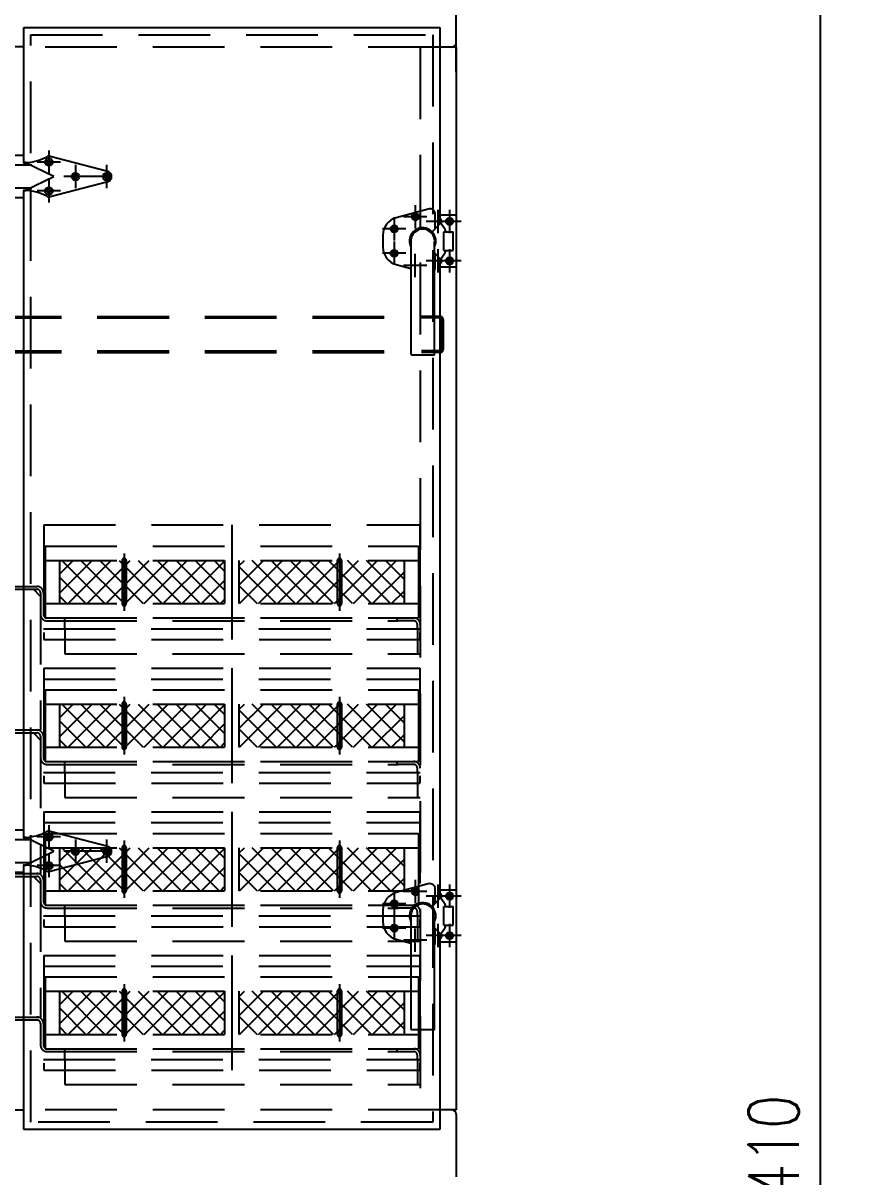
# Model space of a CAD drawing. Header units: inches. Extents: x -500 to 11380, y -200 to 8200.
# Drawn here: x 2817 to 3967, y 4965 to 6572 of the extents above; entities that cross this region are included whole.
import ezdxf

# ---------------------------------------------------------------- set-up
doc = ezdxf.new("R2010")
doc.units = ezdxf.units.IN
doc.header["$LTSCALE"] = 200
doc.linetypes.add('CENTER', pattern=[2, 1.25, -0.25, 0.25, -0.25])
doc.linetypes.add('DASHED', pattern=[0.75, 0.5, -0.25])
for name, color, linetype in [('1轮廓实线层', 7, 'Continuous'), ('3中心线层', 1, 'CENTER'), ('4虚线层', 6, 'DASHED'), ('7标注层', 4, 'Continuous')]:
    doc.layers.add(name, color=color, linetype=linetype)
doc.styles.add('TH_GBDIM', font='romans.shx', dxfattribs={"width": 0.8, "bigfont": 'gbcbig.shx'})
doc.dimstyles.new('TH_GBDIM', dxfattribs={"dimscale": 20, "dimtxt": 3.5, "dimasz": 2.5, "dimexe": 2, "dimexo": 0, "dimgap": 1.5, "dimtad": 1, "dimdec": 1, "dimdsep": 46, "dimtxsty": 'TH_GBDIM', "dimcen": 2.5, "dimclrd": 130, "dimclre": 130, "dimclrt": 3, "dimadec": 0, "dimazin": 2, "dimtfac": 0.714286, "dimtdec": 1, "dimtmove": 0, "dimatfit": 3, "dimfxl": 0, "dimtzin": 0, "dimlwd": -1, "dimlwe": -1, "dimarcsym": 0})

# ---------------------------------------------------------------- blocks, each defined once
blk = doc.blocks.new('*D4')
at = {"layer": '7标注层', "color": 130, "transparency": 16777216}
for p, q in [((920, 6504.3), (920, 7399.3)), ((3420, 6504.3), (3420, 7399.3)), ((3370, 7359.3), (970, 7359.3))]:
    blk.add_line(p, q, dxfattribs=at)
for points in [[(970, 7367.7), (970, 7351), (920, 7359.3)], [(3370, 7367.7), (3370, 7351), (3420, 7359.3)]]:
    blk.add_solid(points, dxfattribs=at)
at = {"layer": 'Defpoints', "color": 0, "transparency": 16777216}
for p in [(920, 7359.3), (920, 6504.3), (3420, 6504.3)]:
    blk.add_point(p, dxfattribs=at)
at = {"layer": '7标注层', "color": 3, "transparency": 16777216, "insert": (2170, 7424.3), "char_height": 70, "attachment_point": 5, "style": 'TH_GBDIM'}
blk.add_mtext('2500', dxfattribs=at)
blk = doc.blocks.new('*D5')
at = {"layer": '7标注层', "color": 130, "transparency": 16777216}
for p, q in [((2560, 7188.3), (3967.3, 7188.3)), ((3927.3, 7138.3), (3927.3, 2828.3)), ((3430, 2778.3), (3967.3, 2778.3))]:
    blk.add_line(p, q, dxfattribs=at)
for points in [[(3919, 7138.3), (3935.7, 7138.3), (3927.3, 7188.3)], [(3919, 2828.3), (3935.7, 2828.3), (3927.3, 2778.3)]]:
    blk.add_solid(points, dxfattribs=at)
at = {"layer": 'Defpoints', "color": 0, "transparency": 16777216}
for p in [(2560, 7188.3), (3430, 2778.3), (3927.3, 2778.3)]:
    blk.add_point(p, dxfattribs=at)
at = {"layer": '7标注层', "color": 3, "transparency": 16777216, "insert": (3862.3, 4983.3), "char_height": 70, "attachment_point": 5, "rotation": 90, "style": 'TH_GBDIM'}
blk.add_mtext('4410', dxfattribs=at)

msp = doc.modelspace()

# ---------------------------------------------------------------- hatches: boundary and pattern name
at = {"layer": '4虚线层'}
h = msp.add_hatch(dxfattribs=at)
h.set_pattern_fill('多孔材料', color=256, scale=15)
h.set_pattern_definition([(45, (2706.204, 5351.455), (-13.25825, 13.25825), []), (135, (2706.204, 5351.455), (-13.25825, -13.25825), [])])
h.paths.add_polyline_path([(2867.47, 5823.32), (2867.47, 5763.32), (3097.47, 5763.32), (3097.47, 5823.32)])
h.paths.add_polyline_path([(3117.47, 5823.32), (3117.47, 5763.32), (3347.47, 5763.32), (3347.47, 5823.32)])
h = msp.add_hatch(dxfattribs=at)
h.set_pattern_fill('多孔材料', color=256, scale=15)
h.set_pattern_definition([(45, (2706.204, 5151.455), (-13.25825, 13.25825), []), (135, (2706.204, 5151.455), (-13.25825, -13.25825), [])])
h.paths.add_polyline_path([(2867.47, 5623.32), (2867.47, 5563.32), (3097.47, 5563.32), (3097.47, 5623.32)])
h.paths.add_polyline_path([(3117.47, 5623.32), (3117.47, 5563.32), (3347.47, 5563.32), (3347.47, 5623.32)])
h = msp.add_hatch(dxfattribs=at)
h.set_pattern_fill('多孔材料', color=256, scale=15)
h.set_pattern_definition([(45, (2706.204, 4951.455), (-13.25825, 13.25825), []), (135, (2706.204, 4951.455), (-13.25825, -13.25825), [])])
h.paths.add_polyline_path([(2867.47, 5423.32), (2867.47, 5363.32), (3097.47, 5363.32), (3097.47, 5423.32)])
h.paths.add_polyline_path([(3117.47, 5423.32), (3117.47, 5363.32), (3347.47, 5363.32), (3347.47, 5423.32)])
h = msp.add_hatch(dxfattribs=at)
h.set_pattern_fill('多孔材料', color=256, scale=15)
h.set_pattern_definition([(45, (2706.204, 4751.455), (-13.25825, 13.25825), []), (135, (2706.204, 4751.455), (-13.25825, -13.25825), [])])
h.paths.add_polyline_path([(2867.47, 5223.32), (2867.47, 5163.32), (3097.47, 5163.32), (3097.47, 5223.32)])
h.paths.add_polyline_path([(3117.47, 5223.32), (3117.47, 5163.32), (3347.47, 5163.32), (3347.47, 5223.32)])

# ---------------------------------------------------------------- linework, layer by layer
at = {"layer": '1轮廓实线层', "color": 0}
for p, q in [((3419.97, 6544.72), (3419.97, 6738.32)), ((2817.47, 6565.82), (3397.47, 6565.82)), ((2817.47, 6377.57), (2817.47, 6565.82)), ((3397.47, 6565.82), (3397.47, 6292.26)), ((2817.47, 6538.98), (2772.47, 6538.98)), ((3413.57, 6538.32), (3397.47, 6538.32)), ((3419.97, 6538.32), (3413.57, 6538.32)), ((3419.97, 6538.32), (3419.97, 5058.32)), ((2817.47, 6387.57), (2802.18, 6387.57)), ((2934.79, 6365.09), (2854.55, 6386.06)), ((2859.64, 6358.32), (2820.86, 6376.99)), ((2820.86, 6339.64), (2859.64, 6358.32)), ((2854.55, 6330.58), (2934.79, 6351.54)), ((2817.47, 5437.57), (2817.47, 6339.07)), ((2802.18, 6329.07), (2817.47, 6329.07)), ((3380.91, 6313.04), (3336.42, 6300.86)), ((3391.02, 6285.82), (3391.02, 6305.33)), ((3397.47, 6304.82), (3419.97, 6304.82)), ((3419.97, 6304.82), (3419.97, 6231.82)), ((3397.55, 6292.35), (3386.41, 6281.21)), ((3318.02, 6276.74), (3318.02, 6259.89)), ((3402.97, 6281.32), (3415.97, 6281.32)), ((3402.97, 6255.32), (3402.97, 6281.32)), ((3415.97, 6255.32), (3415.97, 6281.32)), ((3357.01, 6266.19), (3357.02, 6266.06)), ((3357.02, 6266.06), (3357.02, 6110.94)), ((3390.02, 6110.94), (3390.02, 6266.06)), ((3402.97, 6255.32), (3415.97, 6255.32)), ((3390.02, 6251.82), (3397.55, 6244.28)), ((3391.02, 6231.3), (3391.02, 6250.82)), ((3397.47, 6244.37), (3397.47, 5352.26)), ((3413.57, 6241.71), (3413.57, 6239.92)), ((3336.42, 6235.78), (3357.02, 6230.13)), ((3419.97, 6231.82), (3397.47, 6231.82)), ((3358.02, 6109.94), (3389.02, 6109.94)), ((2817.47, 5447.57), (2802.18, 5447.57)), ((2859.64, 5418.32), (2820.86, 5436.99)), ((2934.79, 5425.09), (2854.55, 5446.06)), ((2820.86, 5399.64), (2859.64, 5418.32)), ((2854.55, 5390.58), (2934.79, 5411.54)), ((2802.18, 5389.07), (2817.47, 5389.07)), ((2817.47, 5030.82), (2817.47, 5399.07)), ((3380.91, 5373.04), (3336.42, 5360.86)), ((3391.02, 5345.82), (3391.02, 5365.33)), ((3397.47, 5364.82), (3419.97, 5364.82)), ((3419.97, 5364.82), (3419.97, 5291.82)), ((3318.02, 5336.74), (3318.02, 5319.89)), ((3397.55, 5352.35), (3386.41, 5341.21)), ((3402.97, 5341.32), (3415.97, 5341.32)), ((3402.97, 5315.32), (3402.97, 5341.32)), ((3415.97, 5315.32), (3415.97, 5341.32)), ((3357.01, 5326.19), (3357.02, 5326.06)), ((3357.02, 5326.06), (3357.02, 5170.94)), ((3390.02, 5170.94), (3390.02, 5326.06)), ((3390.02, 5311.82), (3397.55, 5304.28)), ((3391.02, 5291.3), (3391.02, 5310.82)), ((3397.47, 5304.37), (3397.47, 5030.82)), ((3402.97, 5315.32), (3415.97, 5315.32)), ((3336.42, 5295.78), (3357.02, 5290.13)), ((3419.97, 5291.82), (3397.47, 5291.82)), ((3413.57, 5301.71), (3413.57, 5299.92)), ((3358.02, 5169.94), (3389.02, 5169.94)), ((2772.47, 5058.32), (2817.47, 5058.32)), ((3413.57, 5058.32), (3397.47, 5058.32)), ((3419.97, 5058.32), (3413.57, 5058.32)), ((3419.97, 5051.92), (3419.97, 4964.72)), ((3397.47, 5030.82), (2817.47, 5030.82))]:
    msp.add_line(p, q, dxfattribs=at)
for centre, radius in [((2852.52, 6378.32), 5.3), ((2852.52, 6378.32), 2.75), ((2889.52, 6358.32), 5.3), ((2889.52, 6358.32), 2.75), ((2933.02, 6358.32), 5.3), ((2933.02, 6358.32), 2.75), ((2852.52, 6338.32), 5.3), ((2852.52, 6338.32), 2.75), ((3363.27, 6302.32), 2.75), ((3410.97, 6295.82), 5), ((3333.83, 6285.32), 5), ((3333.83, 6285.32), 2.75), ((3410.97, 6295.82), 2.75), ((3333.83, 6251.32), 5), ((3333.83, 6251.32), 2.75), ((3410.97, 6240.82), 5), ((3410.97, 6240.82), 2.75), ((2852.52, 5438.32), 5.3), ((2852.52, 5438.32), 2.75), ((2889.52, 5418.32), 5.3), ((2889.52, 5418.32), 2.75), ((2933.02, 5418.32), 5.3), ((2933.02, 5418.32), 2.75), ((2852.52, 5398.32), 5.3), ((2852.52, 5398.32), 2.75), ((3363.27, 5362.32), 2.75), ((3410.97, 5355.82), 5), ((3410.97, 5355.82), 2.75), ((3333.83, 5345.32), 5), ((3333.83, 5345.32), 2.75), ((3333.83, 5311.32), 5), ((3333.83, 5311.32), 2.75), ((3410.97, 5300.82), 5), ((3410.97, 5300.82), 2.75)]:
    msp.add_circle(centre, radius, dxfattribs=at)
for centre, radius, start, end in [((3413.57, 6544.72), 6.4, 270, 0), ((2816.63, 6447.57), 70, 273.42823, 297.39936), ((2852.52, 6378.32), 8, 75.35676, 117.39936), ((2816.63, 6447.57), 70, 270, 271.00598), ((2817.87, 6376.88), 0.7, 64.28465, 91.00598), ((2933.02, 6358.32), 7, 284.64324, 75.35676), ((2816.63, 6269.07), 70, 88.99402, 90), ((2817.87, 6339.75), 0.7, 268.99402, 295.71535), ((2816.63, 6269.07), 70, 62.60064, 86.57177), ((2852.52, 6338.32), 8, 242.60064, 284.64324), ((3343.02, 6276.74), 25, 105.32151, 180), ((3363.27, 6302.32), 5, 125.66757, 84.97545), ((3383.02, 6305.33), 8, 0, 105.32151), ((3373.52, 6268.32), 18.48, 45, 206.78207), ((3373.52, 6268.32), 16.64, 352.66867, 187.33133), ((3394.97, 6295.82), 5, 318.81546, 60), ((3394.97, 6295.82), 2.75, 335.38002, 24.61998), ((3398.26, 6291.64), 1, 43.31459, 135), ((3373.52, 6268.32), 35, 21.80375, 43.31459), ((3373.52, 6268.32), 18.22, 334.89813, 41.85391), ((3343.02, 6259.89), 25, 180, 254.67849), ((3373.52, 6268.32), 35, 316.68541, 338.19625), ((3394.97, 6240.82), 5, 300, 41.18476), ((3394.97, 6240.82), 2.75, 335.38002, 24.61998), ((3398.26, 6244.99), 1, 225, 316.68541), ((3383.02, 6231.3), 8, 331.04498, 0), ((3358.02, 6110.94), 1, 180, 270), ((3389.02, 6110.94), 1, 270, 0), ((2816.63, 5507.57), 70, 270, 271.00598), ((2817.87, 5436.88), 0.7, 64.28465, 91.00598), ((2816.63, 5507.57), 70, 273.42823, 297.39936), ((2852.52, 5438.32), 8, 75.35676, 117.39936), ((2933.02, 5418.32), 7, 284.64324, 75.35676), ((2816.63, 5329.07), 70, 88.99402, 90), ((2817.87, 5399.75), 0.7, 268.99402, 295.71535), ((2816.63, 5329.07), 70, 62.60064, 86.57177), ((2852.52, 5398.32), 8, 242.60064, 284.64324), ((3383.02, 5365.33), 8, 0, 105.32151), ((3343.02, 5336.74), 25, 105.32151, 180), ((3363.27, 5362.32), 5, 125.66757, 84.97545), ((3394.97, 5355.82), 5, 318.81546, 60), ((3394.97, 5355.82), 2.75, 335.38002, 24.61998), ((3398.26, 5351.64), 1, 43.31459, 135), ((3373.52, 5328.32), 18.48, 45, 206.78207), ((3373.52, 5328.32), 16.64, 352.66867, 187.33133), ((3373.52, 5328.32), 18.22, 334.89813, 41.85391), ((3373.52, 5328.32), 35, 21.80375, 43.31459), ((3343.02, 5319.89), 25, 180, 254.67849), ((3398.26, 5304.99), 1, 225, 316.68541), ((3373.52, 5328.32), 35, 316.68541, 338.19625), ((3383.02, 5291.3), 8, 331.04498, 0), ((3394.97, 5300.82), 5, 300, 41.18476), ((3394.97, 5300.82), 2.75, 335.38002, 24.61998), ((3358.02, 5170.94), 1, 180, 270), ((3389.02, 5170.94), 1, 270, 0), ((3413.57, 5051.92), 6.4, 0, 90)]:
    msp.add_arc(centre, radius, start, end, dxfattribs=at)
for points, knots in [([(2820.81, 6377.69), (2820.73, 6377.69), (2820.1, 6377.65), (2819.19, 6377.61), (2818.34, 6377.59), (2818.01, 6377.58), (2817.88, 6377.58), (2817.86, 6377.58), (2817.86, 6377.58)], [0, 0, 0, 0, 0.0752982, 0.5341456, 0.7820274, 0.8639562, 0.9467728, 1, 1, 1, 1]), ([(2818.17, 6377.51), (2818.17, 6377.51), (2818.18, 6377.51), (2818.2, 6377.5), (2818.25, 6377.49), (2818.34, 6377.47), (2818.65, 6377.41), (2819.49, 6377.24), (2820.3, 6377.09), (2820.86, 6376.99)], [0, 0, 0, 0, 0.0107134, 0.0329815, 0.0590328, 0.094282, 0.1663052, 0.4171056, 1, 1, 1, 1]), ([(2817.86, 6339.05), (2817.87, 6339.05), (2817.88, 6339.05), (2818.06, 6339.05), (2818.48, 6339.04), (2819.42, 6339.01), (2820.27, 6338.97), (2820.81, 6338.94)], [0, 0, 0, 0, 0.06543, 0.1466599, 0.2774104, 0.5335208, 1, 1, 1, 1]), ([(2818.17, 6339.12), (2818.18, 6339.12), (2818.18, 6339.13), (2818.23, 6339.14), (2818.38, 6339.17), (2818.78, 6339.25), (2819.46, 6339.38), (2820.2, 6339.52), (2820.7, 6339.61), (2820.86, 6339.64)], [0, 0, 0, 0, 0.0242627, 0.0411337, 0.1028002, 0.222934, 0.4887932, 0.8339287, 1, 1, 1, 1]), ([(3360.36, 6306.38), (3360.39, 6306.4), (3360.83, 6306.7), (3361.85, 6307.12), (3362.98, 6307.34), (3363.63, 6307.3), (3363.71, 6307.3)], [0, 0, 0, 0, 0.0358734, 0.4496697, 0.9270616, 1, 1, 1, 1]), ([(3386.41, 6281.21), (3386.42, 6281.2), (3386.43, 6281.18), (3386.56, 6281.06), (3386.74, 6280.88), (3386.93, 6280.67), (3387.05, 6280.53), (3387.09, 6280.47)], [0, 0, 0, 0, 0.2143496, 0.4287079, 0.6432114, 0.8577279, 1, 1, 1, 1]), ([(3390.02, 6266.06), (3390.02, 6266.08), (3390.02, 6266.12), (3390.03, 6266.16), (3390.03, 6266.19)], [0, 0, 0, 0, 0.3541795, 1, 1, 1, 1]), ([(2820.81, 5437.69), (2820.73, 5437.69), (2820.1, 5437.65), (2819.19, 5437.61), (2818.34, 5437.59), (2818.01, 5437.58), (2817.88, 5437.58), (2817.86, 5437.58), (2817.86, 5437.58)], [0, 0, 0, 0, 0.0752982, 0.5341456, 0.7820274, 0.8639562, 0.9467728, 1, 1, 1, 1]), ([(2818.17, 5437.51), (2818.17, 5437.51), (2818.18, 5437.51), (2818.2, 5437.5), (2818.25, 5437.49), (2818.34, 5437.47), (2818.65, 5437.41), (2819.49, 5437.24), (2820.3, 5437.09), (2820.86, 5436.99)], [0, 0, 0, 0, 0.0107134, 0.0329815, 0.0590328, 0.094282, 0.1663052, 0.4171056, 1, 1, 1, 1]), ([(2817.86, 5399.05), (2817.87, 5399.05), (2817.88, 5399.05), (2818.06, 5399.05), (2818.48, 5399.04), (2819.42, 5399.01), (2820.27, 5398.97), (2820.81, 5398.94)], [0, 0, 0, 0, 0.06543, 0.1466599, 0.2774104, 0.5335208, 1, 1, 1, 1]), ([(2818.17, 5399.12), (2818.18, 5399.12), (2818.18, 5399.13), (2818.23, 5399.14), (2818.38, 5399.17), (2818.78, 5399.25), (2819.46, 5399.38), (2820.2, 5399.52), (2820.7, 5399.61), (2820.86, 5399.64)], [0, 0, 0, 0, 0.0242627, 0.0411337, 0.1028002, 0.222934, 0.4887932, 0.8339287, 1, 1, 1, 1]), ([(3360.36, 5366.38), (3360.39, 5366.4), (3360.83, 5366.7), (3361.85, 5367.12), (3362.98, 5367.34), (3363.63, 5367.3), (3363.71, 5367.3)], [0, 0, 0, 0, 0.0358734, 0.4496697, 0.9270616, 1, 1, 1, 1]), ([(3386.41, 5341.21), (3386.42, 5341.2), (3386.43, 5341.18), (3386.56, 5341.06), (3386.74, 5340.88), (3386.93, 5340.67), (3387.05, 5340.53), (3387.09, 5340.47)], [0, 0, 0, 0, 0.2143496, 0.4287079, 0.6432114, 0.8577279, 1, 1, 1, 1]), ([(3390.02, 5326.06), (3390.02, 5326.08), (3390.02, 5326.12), (3390.03, 5326.16), (3390.03, 5326.19)], [0, 0, 0, 0, 0.3541795, 1, 1, 1, 1])]:
    msp.add_open_spline(points, degree=3, knots=knots, dxfattribs=at)
at = {"layer": '3中心线层'}
for p, q in [((2852.52, 6394.57), (2852.52, 6362.07)), ((2828.72, 6374.32), (2796.22, 6374.32)), ((2868.77, 6378.32), (2836.27, 6378.32)), ((2889.52, 6374.57), (2889.52, 6342.07)), ((2933.02, 6374.57), (2933.02, 6342.07)), ((2852.52, 6354.57), (2852.52, 6322.07)), ((2905.77, 6358.32), (2873.27, 6358.32)), ((2933.27, 6358.32), (2900.77, 6358.32)), ((2828.72, 6342.32), (2796.22, 6342.32)), ((2868.77, 6338.32), (2836.27, 6338.32)), ((3363.02, 6318.57), (3363.02, 6286.07)), ((3333.58, 6301.57), (3333.58, 6269.07)), ((3379.27, 6302.32), (3346.77, 6302.32)), ((3394.72, 6312.07), (3394.72, 6279.57)), ((3410.72, 6312.07), (3410.72, 6279.57)), ((3349.83, 6285.32), (3317.33, 6285.32)), ((3410.97, 6295.82), (3378.47, 6295.82)), ((3426.97, 6295.82), (3394.47, 6295.82)), ((3333.58, 6267.57), (3333.58, 6235.07)), ((3394.72, 6257.07), (3394.72, 6224.57)), ((3410.72, 6257.07), (3410.72, 6224.57)), ((3349.83, 6251.32), (3317.33, 6251.32)), ((3363.02, 6218.07), (3363.02, 6250.57)), ((3410.97, 6240.82), (3378.47, 6240.82)), ((3426.97, 6240.82), (3394.47, 6240.82)), ((3379.27, 6234.32), (3346.77, 6234.32)), ((3107.47, 5873.32), (3107.47, 5713.32)), ((2957.47, 5833.32), (2957.47, 5753.32)), ((3257.47, 5833.32), (3257.47, 5753.32)), ((3107.47, 5673.32), (3107.47, 5513.32)), ((2957.47, 5633.32), (2957.47, 5553.32)), ((3257.47, 5633.32), (3257.47, 5553.32)), ((3107.47, 5473.32), (3107.47, 5313.32)), ((2852.52, 5454.57), (2852.52, 5422.07)), ((2828.72, 5434.32), (2796.22, 5434.32)), ((2868.77, 5438.32), (2836.27, 5438.32)), ((2889.52, 5434.57), (2889.52, 5402.07)), ((2933.02, 5434.57), (2933.02, 5402.07)), ((2957.47, 5433.32), (2957.47, 5353.32)), ((3257.47, 5433.32), (3257.47, 5353.32)), ((2905.77, 5418.32), (2873.27, 5418.32)), ((2933.27, 5418.32), (2900.77, 5418.32)), ((2828.72, 5402.32), (2796.22, 5402.32)), ((2852.52, 5414.57), (2852.52, 5382.07)), ((2868.77, 5398.32), (2836.27, 5398.32)), ((3363.02, 5378.57), (3363.02, 5346.07)), ((3394.72, 5372.07), (3394.72, 5339.57)), ((3410.72, 5372.07), (3410.72, 5339.57)), ((3333.58, 5361.57), (3333.58, 5329.07)), ((3379.27, 5362.32), (3346.77, 5362.32)), ((3410.97, 5355.82), (3378.47, 5355.82)), ((3426.97, 5355.82), (3394.47, 5355.82)), ((3349.83, 5345.32), (3317.33, 5345.32)), ((3333.58, 5327.57), (3333.58, 5295.07)), ((3349.83, 5311.32), (3317.33, 5311.32)), ((3363.02, 5278.07), (3363.02, 5310.57)), ((3394.72, 5317.07), (3394.72, 5284.57)), ((3410.72, 5317.07), (3410.72, 5284.57)), ((3379.27, 5294.32), (3346.77, 5294.32)), ((3410.97, 5300.82), (3378.47, 5300.82)), ((3426.97, 5300.82), (3394.47, 5300.82)), ((3107.47, 5273.32), (3107.47, 5113.32)), ((2957.47, 5233.32), (2957.47, 5153.32)), ((3257.47, 5233.32), (3257.47, 5153.32))]:
    msp.add_line(p, q, dxfattribs=at)
at = {"layer": '4虚线层'}
for p, q in [((2827.47, 6555.82), (3387.47, 6555.82)), ((2827.47, 5040.82), (2827.47, 6555.82)), ((3387.47, 6555.82), (3387.47, 5040.82)), ((3397.47, 6538.32), (2817.47, 6538.32)), ((3397.97, 6163.32), (3371.97, 6163.32)), ((3397.97, 6161.32), (3371.97, 6161.32)), ((3399.97, 6159.32), (3399.97, 6117.32)), ((3401.97, 6159.32), (3401.97, 6117.32)), ((3397.97, 6115.32), (3371.97, 6115.32)), ((3397.97, 6113.32), (3371.97, 6113.32)), ((2845.47, 5873.32), (2845.47, 5713.32)), ((2845.47, 5873.32), (3369.47, 5873.32)), ((3369.47, 5873.32), (3369.47, 5713.32)), ((2847.47, 5843.32), (2847.47, 5743.32)), ((2847.47, 5843.32), (3367.47, 5843.32)), ((3367.47, 5843.32), (3367.47, 5743.32)), ((2847.47, 5823.32), (3367.47, 5823.32)), ((2867.47, 5823.32), (2867.47, 5763.32)), ((2954.47, 5823.32), (2954.47, 5763.32)), ((2960.47, 5823.32), (2960.47, 5763.32)), ((3097.47, 5823.32), (3097.47, 5763.32)), ((3117.47, 5823.32), (3117.47, 5763.32)), ((3254.47, 5823.32), (3254.47, 5763.32)), ((3260.47, 5823.32), (3260.47, 5763.32)), ((3347.47, 5823.32), (3347.47, 5763.32)), ((2847.47, 5763.32), (3367.47, 5763.32)), ((2847.47, 5743.32), (3367.47, 5743.32)), ((2845.47, 5713.32), (3369.47, 5713.32)), ((2845.47, 5673.32), (2845.47, 5513.32)), ((2845.47, 5673.32), (3369.47, 5673.32)), ((3369.47, 5673.32), (3369.47, 5513.32)), ((2847.47, 5643.32), (2847.47, 5543.32)), ((2847.47, 5643.32), (3367.47, 5643.32)), ((3367.47, 5643.32), (3367.47, 5543.32)), ((2847.47, 5623.32), (3367.47, 5623.32)), ((2867.47, 5623.32), (2867.47, 5563.32)), ((2954.47, 5623.32), (2954.47, 5563.32)), ((2960.47, 5623.32), (2960.47, 5563.32)), ((3097.47, 5623.32), (3097.47, 5563.32)), ((3117.47, 5623.32), (3117.47, 5563.32)), ((3254.47, 5623.32), (3254.47, 5563.32)), ((3260.47, 5623.32), (3260.47, 5563.32)), ((3347.47, 5623.32), (3347.47, 5563.32)), ((2847.47, 5563.32), (3367.47, 5563.32)), ((2847.47, 5543.32), (3367.47, 5543.32)), ((2845.47, 5513.32), (3369.47, 5513.32)), ((2845.47, 5473.32), (2845.47, 5313.32)), ((2845.47, 5473.32), (3369.47, 5473.32)), ((3369.47, 5473.32), (3369.47, 5313.32)), ((2847.47, 5443.32), (2847.47, 5343.32)), ((2847.47, 5443.32), (3367.47, 5443.32)), ((3367.47, 5443.32), (3367.47, 5343.32)), ((2847.47, 5423.32), (3367.47, 5423.32)), ((2867.47, 5423.32), (2867.47, 5363.32)), ((2954.47, 5423.32), (2954.47, 5363.32)), ((2960.47, 5423.32), (2960.47, 5363.32)), ((3097.47, 5423.32), (3097.47, 5363.32)), ((3117.47, 5423.32), (3117.47, 5363.32)), ((3254.47, 5423.32), (3254.47, 5363.32)), ((3260.47, 5423.32), (3260.47, 5363.32)), ((3347.47, 5423.32), (3347.47, 5363.32)), ((2847.47, 5363.32), (3367.47, 5363.32)), ((2847.47, 5343.32), (3367.47, 5343.32)), ((2845.47, 5313.32), (3369.47, 5313.32)), ((2845.47, 5273.32), (2845.47, 5113.32)), ((2845.47, 5273.32), (3369.47, 5273.32)), ((3369.47, 5273.32), (3369.47, 5113.32)), ((2847.47, 5243.32), (2847.47, 5143.32)), ((2847.47, 5243.32), (3367.47, 5243.32)), ((3367.47, 5243.32), (3367.47, 5143.32)), ((2847.47, 5223.32), (3367.47, 5223.32)), ((2867.47, 5223.32), (2867.47, 5163.32)), ((2954.47, 5223.32), (2954.47, 5163.32)), ((2960.47, 5223.32), (2960.47, 5163.32)), ((3097.47, 5223.32), (3097.47, 5163.32)), ((3117.47, 5223.32), (3117.47, 5163.32)), ((3254.47, 5223.32), (3254.47, 5163.32)), ((3260.47, 5223.32), (3260.47, 5163.32)), ((3347.47, 5223.32), (3347.47, 5163.32)), ((2847.47, 5163.32), (3367.47, 5163.32)), ((2847.47, 5143.32), (3367.47, 5143.32)), ((2845.47, 5113.32), (3369.47, 5113.32)), ((3387.47, 5040.82), (2827.47, 5040.82))]:
    msp.add_line(p, q, dxfattribs=at)
at = {"layer": '4虚线层', "color": 6}
for p, q in [((3369.97, 6538.32), (3369.97, 5058.32)), ((2169.97, 6163.32), (3369.97, 6163.32)), ((2169.97, 6161.32), (3369.97, 6161.32)), ((3397.97, 6163.32), (3371.97, 6163.32)), ((3397.97, 6161.32), (3371.97, 6161.32)), ((3399.97, 6159.32), (3399.97, 6117.32)), ((3401.97, 6159.32), (3401.97, 6117.32)), ((2169.97, 6115.32), (3369.97, 6115.32)), ((2169.97, 6113.32), (3369.97, 6113.32)), ((3397.97, 6115.32), (3371.97, 6115.32)), ((3397.97, 6113.32), (3371.97, 6113.32)), ((2753.97, 5787.32), (2835.97, 5787.32)), ((2753.97, 5783.32), (2835.97, 5783.32)), ((2830.97, 5783.32), (2840.97, 5773.32)), ((2840.97, 5778.32), (2840.97, 5587.32)), ((2844.97, 5778.32), (2844.97, 5748.32)), ((2849.97, 5743.32), (2874.97, 5743.32)), ((2849.97, 5743.32), (3360.97, 5743.32)), ((2849.97, 5739.32), (2874.97, 5739.32)), ((2874.97, 5728.32), (2874.97, 5743.32)), ((2874.97, 5743.32), (3337.97, 5743.32)), ((2874.97, 5739.32), (3339.3, 5739.32)), ((3337.97, 5740.65), (3337.97, 5743.32)), ((3360.97, 5739.32), (3339.3, 5739.32)), ((2844.97, 5728.32), (3369.97, 5728.32)), ((2874.97, 5728.32), (2874.97, 5693.32)), ((3365.97, 5728.32), (3365.97, 5734.32)), ((3365.97, 5728.32), (3365.97, 5693.32)), ((2874.97, 5693.32), (3369.97, 5693.32)), ((2844.97, 5658.32), (3369.97, 5658.32)), ((2748.97, 5587.32), (2840.97, 5587.32)), ((2753.97, 5583.32), (2835.97, 5583.32)), ((2830.97, 5583.32), (2840.97, 5573.32)), ((2840.97, 5578.32), (2840.97, 5387.32)), ((2844.97, 5578.32), (2844.97, 5548.32)), ((2849.97, 5543.32), (2874.97, 5543.32)), ((2849.97, 5543.32), (3360.97, 5543.32)), ((2849.97, 5539.32), (2874.97, 5539.32)), ((2874.97, 5528.32), (2874.97, 5543.32)), ((2874.97, 5543.32), (3337.97, 5543.32)), ((2874.97, 5539.32), (3339.3, 5539.32)), ((3337.97, 5540.65), (3337.97, 5543.32)), ((3360.97, 5539.32), (3339.3, 5539.32)), ((3365.97, 5528.32), (3365.97, 5534.32)), ((2844.97, 5528.32), (3369.97, 5528.32)), ((2874.97, 5528.32), (2874.97, 5493.32)), ((3365.97, 5528.32), (3365.97, 5493.32)), ((2874.97, 5493.32), (3369.97, 5493.32)), ((2844.97, 5458.32), (3369.97, 5458.32)), ((2748.97, 5387.32), (2840.97, 5387.32)), ((2753.97, 5383.32), (2835.97, 5383.32)), ((2830.97, 5383.32), (2840.97, 5373.32)), ((2840.97, 5378.32), (2840.97, 5187.32)), ((2844.97, 5378.32), (2844.97, 5348.32)), ((2849.97, 5343.32), (2874.97, 5343.32)), ((2849.97, 5343.32), (3360.97, 5343.32)), ((2849.97, 5339.32), (2874.97, 5339.32)), ((2874.97, 5328.32), (2874.97, 5343.32)), ((2874.97, 5343.32), (3337.97, 5343.32)), ((2874.97, 5339.32), (3339.3, 5339.32)), ((3337.97, 5340.65), (3337.97, 5343.32)), ((3360.97, 5339.32), (3339.3, 5339.32)), ((2844.97, 5328.32), (3369.97, 5328.32)), ((2874.97, 5328.32), (2874.97, 5293.32)), ((3365.97, 5328.32), (3365.97, 5334.32)), ((3365.97, 5328.32), (3365.97, 5293.32)), ((2874.97, 5293.32), (3369.97, 5293.32)), ((2844.97, 5258.32), (3369.97, 5258.32)), ((2748.97, 5187.32), (2840.97, 5187.32)), ((2753.97, 5183.32), (2835.97, 5183.32)), ((2840.97, 5178.32), (2840.97, 5148.32)), ((2844.97, 5178.32), (2844.97, 5148.32)), ((2844.97, 5128.32), (3369.97, 5128.32)), ((2849.97, 5143.32), (2874.97, 5143.32)), ((2849.97, 5143.32), (3360.97, 5143.32)), ((2849.97, 5139.32), (2874.97, 5139.32)), ((2874.97, 5128.32), (2874.97, 5143.32)), ((2874.97, 5143.32), (3337.97, 5143.32)), ((2874.97, 5139.32), (3360.97, 5139.32)), ((2874.97, 5128.32), (2874.97, 5093.32)), ((3337.97, 5139.32), (3337.97, 5143.32)), ((3365.97, 5128.32), (3365.97, 5134.32)), ((3365.97, 5128.32), (3365.97, 5093.32)), ((2874.97, 5093.32), (3369.97, 5093.32)), ((3397.47, 5058.32), (2817.47, 5058.32))]:
    msp.add_line(p, q, dxfattribs=at)
for centre, radius, start, end in [((3397.97, 6159.32), 4, 0, 90), ((3397.97, 6159.32), 2, 0, 90), ((3397.97, 6117.32), 4, 270, 0), ((3397.97, 6117.32), 2, 270, 0), ((2835.97, 5778.32), 9, 0, 90), ((2835.97, 5778.32), 5, 0, 90), ((2849.97, 5748.32), 9, 180, 270), ((2849.97, 5748.32), 5, 180, 270), ((3339.3, 5740.65), 1.33, 180, 270), ((3360.97, 5734.32), 9, 0, 90), ((3360.97, 5734.32), 5, 0, 90), ((2835.97, 5578.32), 9, 0, 90), ((2835.97, 5578.32), 5, 0, 90), ((2849.97, 5548.32), 9, 180, 270), ((2849.97, 5548.32), 5, 180, 270), ((3339.3, 5540.65), 1.33, 180, 270), ((3360.97, 5534.32), 9, 0, 90), ((3360.97, 5534.32), 5, 0, 90), ((2835.97, 5378.32), 9, 0, 90), ((2835.97, 5378.32), 5, 0, 90), ((2849.97, 5348.32), 9, 180, 270), ((2849.97, 5348.32), 5, 180, 270), ((3339.3, 5340.65), 1.33, 180, 270), ((3360.97, 5334.32), 9, 0, 90), ((3360.97, 5334.32), 5, 0, 90), ((2835.97, 5178.32), 9, 0, 90), ((2835.97, 5178.32), 5, 0, 90), ((2849.97, 5148.32), 9, 180, 270), ((2849.97, 5148.32), 5, 180, 270), ((3360.97, 5134.32), 9, 0, 90), ((3360.97, 5134.32), 5, 0, 90)]:
    msp.add_arc(centre, radius, start, end, dxfattribs=at)
at = {"layer": '4虚线层'}
for centre, radius, start, end in [((3397.97, 6159.32), 4, 0, 90), ((3397.97, 6159.32), 2, 0, 90), ((3397.97, 6117.32), 4, 270, 0), ((3397.97, 6117.32), 2, 270, 0), ((2957.47, 5823.32), 3, 0, 180), ((2957.47, 5823.32), 3, 180, 0), ((3257.47, 5823.32), 3, 0, 180), ((3257.47, 5823.32), 3, 180, 0), ((2957.47, 5763.32), 3, 0, 180), ((2957.47, 5763.32), 3, 180, 0), ((3257.47, 5763.32), 3, 0, 180), ((3257.47, 5763.32), 3, 180, 0), ((2957.47, 5623.32), 3, 0, 180), ((3257.47, 5623.32), 3, 0, 180), ((2957.47, 5623.32), 3, 180, 0), ((3257.47, 5623.32), 3, 180, 0), ((2957.47, 5563.32), 3, 0, 180), ((2957.47, 5563.32), 3, 180, 0), ((3257.47, 5563.32), 3, 0, 180), ((3257.47, 5563.32), 3, 180, 0), ((2957.47, 5423.32), 3, 0, 180), ((2957.47, 5423.32), 3, 180, 0), ((3257.47, 5423.32), 3, 0, 180), ((3257.47, 5423.32), 3, 180, 0), ((2957.47, 5363.32), 3, 0, 180), ((2957.47, 5363.32), 3, 180, 0), ((3257.47, 5363.32), 3, 0, 180), ((3257.47, 5363.32), 3, 180, 0), ((2957.47, 5223.32), 3, 0, 180), ((3257.47, 5223.32), 3, 0, 180), ((2957.47, 5223.32), 3, 180, 0), ((3257.47, 5223.32), 3, 180, 0), ((2957.47, 5163.32), 3, 0, 180), ((2957.47, 5163.32), 3, 180, 0), ((3257.47, 5163.32), 3, 0, 180), ((3257.47, 5163.32), 3, 180, 0)]:
    msp.add_arc(centre, radius, start, end, dxfattribs=at)

# ---------------------------------------------------------------- dimensions: what is measured, and where the dimension line sits
at = {"layer": '7标注层'}
dim = msp.add_linear_dim(base=(919.97, 7359.33), p1=(3419.97, 6504.28), p2=(919.97, 6504.28), dimstyle='TH_GBDIM', dxfattribs=at)
dim.commit()
dim.dimension.update_dxf_attribs({"geometry": '*D4', "text_midpoint": (2169.97, 7359.33), "dimtype": 160})
dim = msp.add_linear_dim(base=(3927.33, 2778.32), p1=(2559.97, 7188.32), p2=(3429.97, 2778.32), angle=90, dimstyle='TH_GBDIM', dxfattribs=at)
dim.commit()
dim.dimension.update_dxf_attribs({"geometry": '*D5', "text_midpoint": (3862.33, 4983.32)})

doc.saveas('drawing.dxf')
